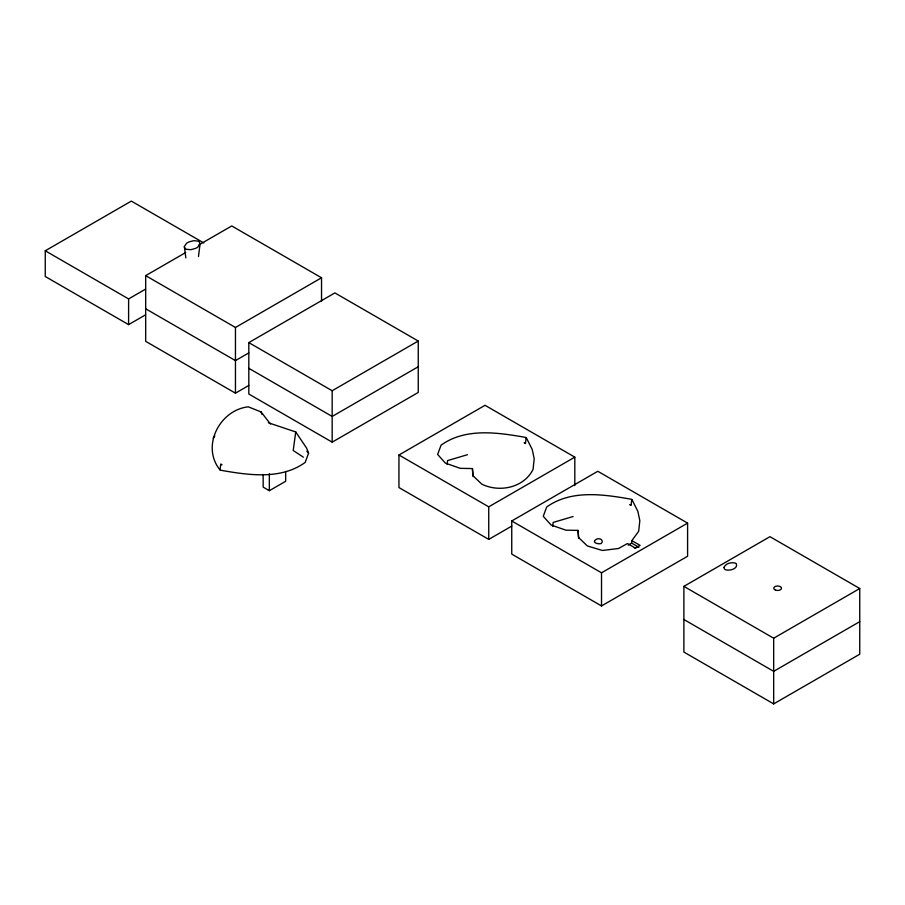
<?xml version="1.0" encoding="UTF-8"?>
<svg xmlns="http://www.w3.org/2000/svg" width="905" height="905" viewBox="0 0 905 905"><rect width="100%" height="100%" fill="white"/><g stroke="black" fill="none" stroke-linecap="round" stroke-linejoin="round"><path stroke-width="1.36" d="M473.179 476.63L472.433 468.552L460.34 468.349L445.43 463.156L437.647 454.457L441.052 445.181C465.34 427.669 497.546 432.466 525.194 437.33L526.506 438.088L532.231 449.491L534.21 458.801L533.045 469.435C523.825 487.818 499.436 492.818 481.777 484.141L472.795 475.532L472.433 468.564M578.793 538.464L578.046 530.387L565.953 530.183L551.043 524.99L543.26 516.291L546.677 507.015C570.976 489.526 603.16 494.277 630.808 499.164L632.12 499.922L637.844 511.314L639.824 520.635L638.67 531.269L631.86 540.624L631.701 543.113L638.907 547.265M185.83 257.902L184.349 246.454L186.6 243.309A13.032 7.523 0 0 1 188.953 241.952L193.591 240.707L197.754 241.047A4.502 2.602 0 0 1 199.394 241.997L200.084 243.943L198.455 256.511M268.332 422.759L295.731 431.945L293.22 450.498L303.367 457.172M447.183 464.537L447.556 460.6L467.478 454.695M552.797 526.371L553.17 522.434L573.103 516.529M270.459 424.004L261.013 411.899L248.298 406.831C219.926 409.852 201.023 445.984 219.689 469.525L221.001 470.295C248.66 475.159 280.878 479.967 305.166 462.432L308.582 453.156L306.659 448.201L295.731 431.945M220.028 470.091L220.741 464.027L222.019 464.763L221.08 464.57M525.126 442.998L524.187 442.805L525.466 443.541L526.167 437.534M630.74 504.832L629.801 504.639L631.079 505.375L631.781 499.368M200.084 243.943L197.833 247.076A13.032 7.523 0 0 1 195.48 248.434L190.831 249.678L186.679 249.339A4.502 2.602 0 0 1 185.039 248.389L184.337 246.895M578.046 530.398L578.408 537.366L587.39 545.975L602.458 550.478L618.522 548.498L627.493 543.532L635.412 548.102L640.107 545.387L631.86 540.624M213.15 438.178L214.79 435.916M634.326 547.921L637.629 547.163M145.581 314.827L128.601 324.623L45.25 276.5L45.25 250.787L131.327 201.102L203.806 242.947M248.796 385.462L235.458 393.166L145.671 341.332L145.671 275.64L185.683 252.54M199.01 244.836L231.748 225.945L321.535 277.778L321.535 301.252M45.25 250.787L128.601 298.922L145.581 289.114M145.671 275.64L235.458 327.474L321.535 277.778M248.818 342.61L334.884 292.915L418.246 341.038L418.246 392.453L332.169 442.149L248.818 394.026L248.818 342.61L332.169 390.734L418.246 341.038M248.796 352.905L235.458 360.609L145.671 308.775M418.246 366.751L332.169 416.447L248.818 368.312M263.163 474.458L263.163 487.128L269.339 490.702L285.663 481.279L285.663 471.415M511.766 526.099L488.734 539.391L398.947 487.557L398.947 455L485.023 405.304L574.811 457.138L574.811 485.634M398.947 455L488.734 506.834L574.811 457.138M511.744 520.975L597.809 471.279L687.596 523.113L687.596 556.247L601.52 605.943L511.744 554.109L511.744 520.975L601.52 572.808L687.596 523.113M628.172 545.138L631.701 543.113M683.886 586.372L769.963 536.676L859.75 588.522L859.75 654.213L773.673 703.898L683.886 652.064L683.886 586.372L773.673 638.217L859.75 588.522M859.75 621.644L773.673 671.34L683.886 619.506M306.852 451.222L308.582 453.156M261.013 411.899L262.009 414.433M773.673 638.217L773.673 703.898M601.52 572.808L601.52 605.943M488.734 506.834L488.734 539.391M332.169 390.734L332.169 442.149M269.339 473.801L269.339 490.702M235.458 327.474L235.458 393.166M128.601 298.922L128.601 324.623M594.585 541.077A3.925 2.907 -8.2 0 1 600.196 538.973A3.925 2.907 -8.2 0 1 601.282 543.373L601.112 543.509A3.869 1.595 8.6 0 1 596.429 543.294A3.869 1.595 8.6 0 1 594.517 541.235M723.955 567.469L724.52 569.064A3.711 2.138 0 0 0 725.867 569.845C729.588 571.032 738.186 568.815 736.353 563.792A3.711 2.138 0 0 0 734.996 563.012C731.07 562.084 725.55 563.396 723.955 567.469M775.528 590.094A3.846 2.217 0 0 0 781.479 588.352A3.846 2.217 0 0 0 775.89 586.248A3.846 2.217 0 0 0 775.528 590.094"/></g></svg>
